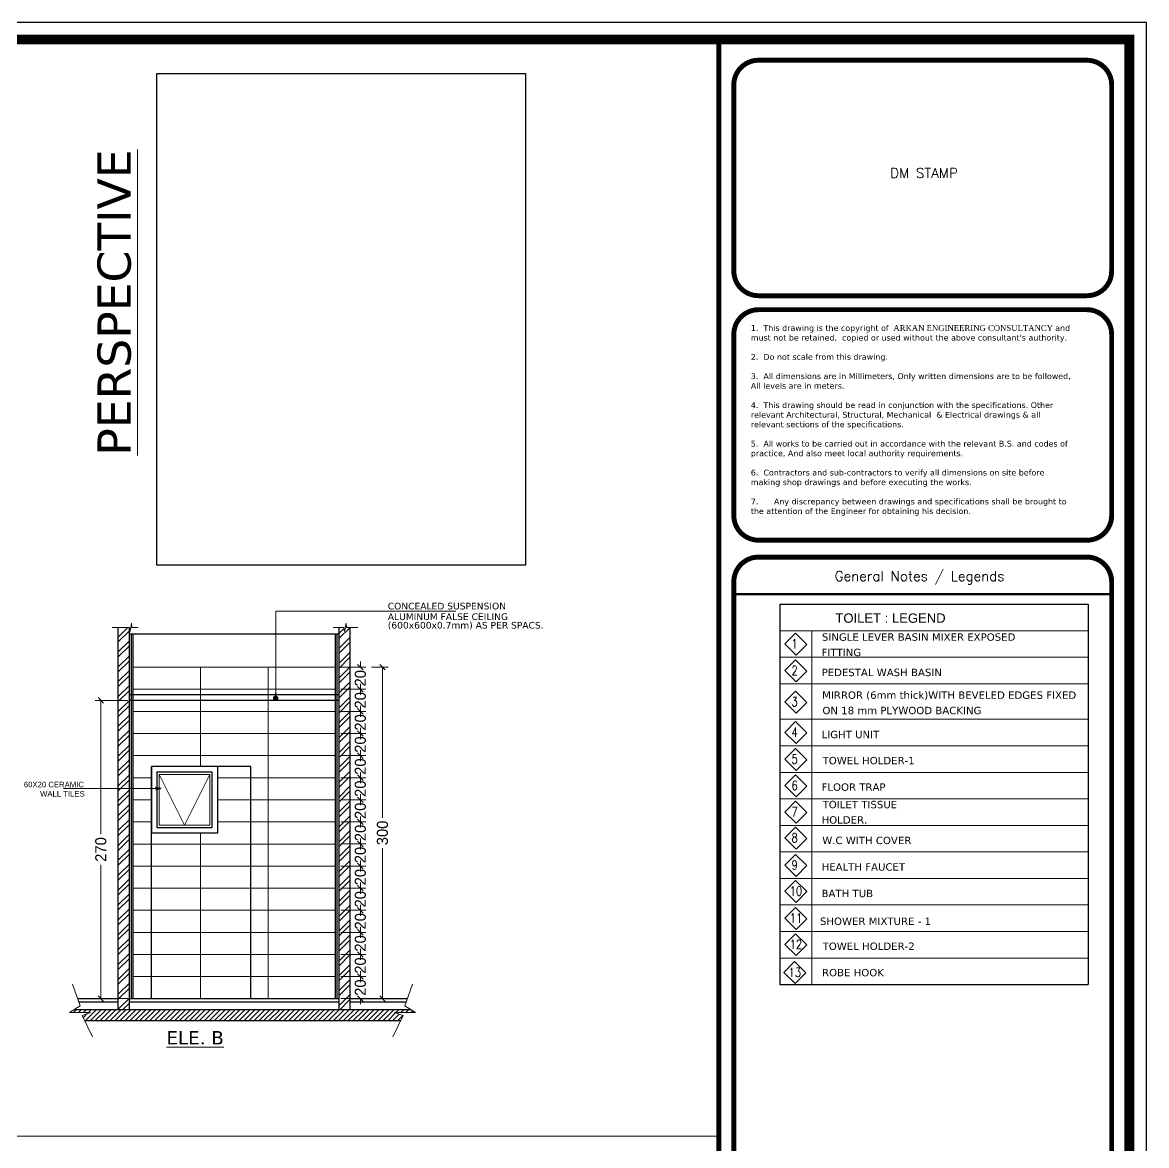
# Model space of a CAD drawing. Header units: centimetres. Extents: x 7997 to 116674, y 1017 to 13844.
# Drawn here: x 52030 to 53048, y 9756 to 10772 of the extents above; entities that cross this region are included whole.
import ezdxf
from ezdxf.enums import TextEntityAlignment as Align
from ezdxf.xclip import XClip

# ---------------------------------------------------------------- set-up
doc = ezdxf.new("R2010")
doc.units = ezdxf.units.CM
doc.header["$LTSCALE"] = 200
doc.header["$XCLIPFRAME"] = 0
doc.header["$PDMODE"] = 2
doc.linetypes.add('A-106-Typical Floor Plan$0$HIDDEN', pattern=[0.375, 0.25, -0.125])
for name, color, linetype in [('A-DIM', 10, 'Continuous'), ('A-TEXT-ROOM', 3, 'Continuous'), ('AFP-HATCH-TILES', 251, 'Continuous'), ('AFP-WALL  PLASTER', 8, 'Continuous'), ('COL', 1, 'Continuous'), ('DIM', 11, 'Continuous'), ('STEP', 7, 'Continuous'), ('WIN', 6, 'Continuous')]:
    doc.layers.add(name, color=color, linetype=linetype)
for name, color, linetype, lineweight in [('HA', 251, 'Continuous', 0), ('HAT', 8, 'Continuous', 9), ('TEXT', 6, 'Continuous', 18), ('WALL', 3, 'Continuous', 25), ('WLL', 6, 'Continuous', 30)]:
    doc.layers.add(name, color=color, linetype=linetype, lineweight=lineweight)
doc.styles.add('$0$$0$$0$sheet notes', font='verdana.ttf')
doc.styles.add('$0$$0$Roman', font='romans')
doc.styles.add('ARIAL', font='arial.ttf', dxfattribs={"width": 0.8, "height": 150})
doc.styles.add('ROMANS', font='romans.shx', dxfattribs={"width": 0.8})
doc.styles.add('sheet notes', font='verdana.ttf')
doc.styles.add('Style-Arial', font='arial.ttf')
doc.styles.add('T2', font='')
doc.styles.get('T2').set_extended_font_data('Elisia')
doc.dimstyles.new('NORMAL', dxfattribs={"dimtxt": 18, "dimasz": 5, "dimexe": 5, "dimexo": 5, "dimgap": 1, "dimtad": 0, "dimdec": 0, "dimdsep": 46, "dimtxsty": 'T2', "dimblk1": 'OBLIQUE', "dimblk2": 'OBLIQUE', "dimsah": 1, "dimcen": 0.09, "dimclrd": 4, "dimclre": 4, "dimclrt": 6, "dimadec": 0, "dimazin": 0, "dimtfac": 1, "dimtdec": 0, "dimtofl": 0, "dimtmove": 1, "dimatfit": 2, "dimldrblk": 'OPEN30', "dimfxl": 0, "dimtolj": 1, "dimtzin": 0, "dimlwd": 5, "dimlwe": 5, "dimarcsym": 0})
doc.dimstyles.new('NORMAL-1', dxfattribs={"dimtxt": 10, "dimasz": 5, "dimexe": 5, "dimexo": 5, "dimgap": 1, "dimtad": 0, "dimdec": 0, "dimdsep": 46, "dimtxsty": 'T2', "dimblk1": 'OBLIQUE', "dimblk2": 'OBLIQUE', "dimsah": 1, "dimcen": 0.09, "dimclrd": 4, "dimclre": 4, "dimclrt": 6, "dimadec": 0, "dimazin": 0, "dimtfac": 1, "dimtdec": 0, "dimtofl": 0, "dimtmove": 1, "dimatfit": 3, "dimldrblk": 'OPEN30', "dimfxl": 0, "dimtolj": 1, "dimtzin": 0, "dimlwd": 5, "dimlwe": 5, "dimarcsym": 0})
picture_1 = doc.add_image_def('image1.jpg', size_in_pixel=(2250, 3000))

# ---------------------------------------------------------------- blocks, each defined once
blk = doc.blocks.new('_OBLIQUE')
at = {"color": 0, "linetype": 'ByBlock'}
blk.add_line((-0.5, -0.5), (0.5, 0.5), dxfattribs=at)
blk = doc.blocks.new('_Open30')
at = {"color": 0, "linetype": 'ByBlock', "lineweight": -2}
for p, q in [((-1, 0.27), (0, 0)), ((0, 0), (-1, -0.27)), ((0, 0), (-1, 0))]:
    blk.add_line(p, q, dxfattribs=at)
blk = doc.blocks.new('*D346')
at = {"layer": 'Defpoints', "color": 0, "transparency": 16777216}
for p in [(52313.4, 9908.6), (52336, 9908.6), (52313.4, 9888.6, 0)]:
    blk.add_point(p, dxfattribs=at)
at = {"layer": 'DIM', "color": 4, "lineweight": 5, "transparency": 16777216}
for p, q in [((52336, 9908.6), (52336, 9913.6)), ((52318.4, 9908.6), (52341, 9908.6)), ((52318.4, 9888.6), (52341, 9888.6)), ((52336, 9888.6), (52336, 9883.6))]:
    blk.add_line(p, q, dxfattribs=at)
at = {"layer": 'DIM', "color": 4, "lineweight": 5, "transparency": 16777216, "xscale": 5, "yscale": 5, "zscale": 5}
for p, rotation in [((52336, 9908.6), 270), ((52336, 9888.6), 90)]:
    blk.add_blockref('_OBLIQUE', p, dxfattribs=dict(at, rotation=rotation))
at = {"layer": 'DIM', "color": 6, "transparency": 16777216, "insert": (52336, 9898.6), "char_height": 10, "attachment_point": 5, "rotation": 90, "style": 'T2'}
blk.add_mtext('\\A1;20', dxfattribs=at)
blk = doc.blocks.new('*D347')
at = {"layer": 'Defpoints', "color": 0, "transparency": 16777216}
for p in [(52313.4, 9928.6), (52336, 9928.6), (52313.4, 9908.6)]:
    blk.add_point(p, dxfattribs=at)
at = {"layer": 'DIM', "color": 4, "lineweight": 5, "transparency": 16777216}
for p, q in [((52336, 9928.6), (52336, 9933.6)), ((52318.4, 9928.6), (52341, 9928.6)), ((52318.4, 9908.6), (52341, 9908.6)), ((52336, 9908.6), (52336, 9903.6))]:
    blk.add_line(p, q, dxfattribs=at)
at = {"layer": 'DIM', "color": 4, "lineweight": 5, "transparency": 16777216, "xscale": 5, "yscale": 5, "zscale": 5}
for p, rotation in [((52336, 9928.6), 270), ((52336, 9908.6), 90)]:
    blk.add_blockref('_OBLIQUE', p, dxfattribs=dict(at, rotation=rotation))
at = {"layer": 'DIM', "color": 6, "transparency": 16777216, "insert": (52336, 9918.6), "char_height": 10, "attachment_point": 5, "rotation": 90, "style": 'T2'}
blk.add_mtext('\\A1;20', dxfattribs=at)
blk = doc.blocks.new('*D348')
at = {"layer": 'Defpoints', "color": 0, "transparency": 16777216}
for p in [(52313.4, 9948.6), (52336, 9948.6), (52313.4, 9928.6)]:
    blk.add_point(p, dxfattribs=at)
at = {"layer": 'DIM', "color": 4, "lineweight": 5, "transparency": 16777216}
for p, q in [((52336, 9948.6), (52336, 9953.6)), ((52318.4, 9948.6), (52341, 9948.6)), ((52318.4, 9928.6), (52341, 9928.6)), ((52336, 9928.6), (52336, 9923.6))]:
    blk.add_line(p, q, dxfattribs=at)
at = {"layer": 'DIM', "color": 4, "lineweight": 5, "transparency": 16777216, "xscale": 5, "yscale": 5, "zscale": 5}
for p, rotation in [((52336, 9948.6), 270), ((52336, 9928.6), 90)]:
    blk.add_blockref('_OBLIQUE', p, dxfattribs=dict(at, rotation=rotation))
at = {"layer": 'DIM', "color": 6, "transparency": 16777216, "insert": (52336, 9938.6), "char_height": 10, "attachment_point": 5, "rotation": 90, "style": 'T2'}
blk.add_mtext('\\A1;20', dxfattribs=at)
blk = doc.blocks.new('*D349')
at = {"layer": 'Defpoints', "color": 0, "transparency": 16777216}
for p in [(52313.4, 9968.6), (52336, 9968.6), (52313.4, 9948.6)]:
    blk.add_point(p, dxfattribs=at)
at = {"layer": 'DIM', "color": 4, "lineweight": 5, "transparency": 16777216}
for p, q in [((52336, 9968.6), (52336, 9973.6)), ((52318.4, 9968.6), (52341, 9968.6)), ((52318.4, 9948.6), (52341, 9948.6)), ((52336, 9948.6), (52336, 9943.6))]:
    blk.add_line(p, q, dxfattribs=at)
at = {"layer": 'DIM', "color": 4, "lineweight": 5, "transparency": 16777216, "xscale": 5, "yscale": 5, "zscale": 5}
for p, rotation in [((52336, 9968.6), 270), ((52336, 9948.6), 90)]:
    blk.add_blockref('_OBLIQUE', p, dxfattribs=dict(at, rotation=rotation))
at = {"layer": 'DIM', "color": 6, "transparency": 16777216, "insert": (52336, 9958.6), "char_height": 10, "attachment_point": 5, "rotation": 90, "style": 'T2'}
blk.add_mtext('\\A1;20', dxfattribs=at)
blk = doc.blocks.new('*D350')
at = {"layer": 'Defpoints', "color": 0, "transparency": 16777216}
for p in [(52313.4, 9988.6), (52336, 9988.6), (52313.4, 9968.6)]:
    blk.add_point(p, dxfattribs=at)
at = {"layer": 'DIM', "color": 4, "lineweight": 5, "transparency": 16777216}
for p, q in [((52336, 9988.6), (52336, 9993.6)), ((52318.4, 9988.6), (52341, 9988.6)), ((52318.4, 9968.6), (52341, 9968.6)), ((52336, 9968.6), (52336, 9963.6))]:
    blk.add_line(p, q, dxfattribs=at)
at = {"layer": 'DIM', "color": 4, "lineweight": 5, "transparency": 16777216, "xscale": 5, "yscale": 5, "zscale": 5}
for p, rotation in [((52336, 9988.6), 270), ((52336, 9968.6), 90)]:
    blk.add_blockref('_OBLIQUE', p, dxfattribs=dict(at, rotation=rotation))
at = {"layer": 'DIM', "color": 6, "transparency": 16777216, "insert": (52336, 9978.6), "char_height": 10, "attachment_point": 5, "rotation": 90, "style": 'T2'}
blk.add_mtext('\\A1;20', dxfattribs=at)
blk = doc.blocks.new('*D351')
at = {"layer": 'Defpoints', "color": 0, "transparency": 16777216}
for p in [(52313.4, 10008.6), (52336, 10008.6), (52313.4, 9988.6)]:
    blk.add_point(p, dxfattribs=at)
at = {"layer": 'DIM', "color": 4, "lineweight": 5, "transparency": 16777216}
for p, q in [((52336, 10008.6), (52336, 10013.6)), ((52318.4, 10008.6), (52341, 10008.6)), ((52318.4, 9988.6), (52341, 9988.6)), ((52336, 9988.6), (52336, 9983.6))]:
    blk.add_line(p, q, dxfattribs=at)
at = {"layer": 'DIM', "color": 4, "lineweight": 5, "transparency": 16777216, "xscale": 5, "yscale": 5, "zscale": 5}
for p, rotation in [((52336, 10008.6), 270), ((52336, 9988.6), 90)]:
    blk.add_blockref('_OBLIQUE', p, dxfattribs=dict(at, rotation=rotation))
at = {"layer": 'DIM', "color": 6, "transparency": 16777216, "insert": (52336, 9998.6), "char_height": 10, "attachment_point": 5, "rotation": 90, "style": 'T2'}
blk.add_mtext('\\A1;20', dxfattribs=at)
blk = doc.blocks.new('*D352')
at = {"layer": 'Defpoints', "color": 0, "transparency": 16777216}
for p in [(52313.4, 10028.6), (52336, 10028.6), (52313.4, 10008.6)]:
    blk.add_point(p, dxfattribs=at)
at = {"layer": 'DIM', "color": 4, "lineweight": 5, "transparency": 16777216}
for p, q in [((52336, 10028.6), (52336, 10033.6)), ((52318.4, 10028.6), (52341, 10028.6)), ((52318.4, 10008.6), (52341, 10008.6)), ((52336, 10008.6), (52336, 10003.6))]:
    blk.add_line(p, q, dxfattribs=at)
at = {"layer": 'DIM', "color": 4, "lineweight": 5, "transparency": 16777216, "xscale": 5, "yscale": 5, "zscale": 5}
for p, rotation in [((52336, 10028.6), 270), ((52336, 10008.6), 90)]:
    blk.add_blockref('_OBLIQUE', p, dxfattribs=dict(at, rotation=rotation))
at = {"layer": 'DIM', "color": 6, "transparency": 16777216, "insert": (52336, 10018.6), "char_height": 10, "attachment_point": 5, "rotation": 90, "style": 'T2'}
blk.add_mtext('\\A1;20', dxfattribs=at)
blk = doc.blocks.new('*D353')
at = {"layer": 'Defpoints', "color": 0, "transparency": 16777216}
for p in [(52313.4, 10048.6), (52336, 10048.6), (52313.4, 10028.6)]:
    blk.add_point(p, dxfattribs=at)
at = {"layer": 'DIM', "color": 4, "lineweight": 5, "transparency": 16777216}
for p, q in [((52336, 10048.6), (52336, 10053.6)), ((52318.4, 10048.6), (52341, 10048.6)), ((52318.4, 10028.6), (52341, 10028.6)), ((52336, 10028.6), (52336, 10023.6))]:
    blk.add_line(p, q, dxfattribs=at)
at = {"layer": 'DIM', "color": 4, "lineweight": 5, "transparency": 16777216, "xscale": 5, "yscale": 5, "zscale": 5}
for p, rotation in [((52336, 10048.6), 270), ((52336, 10028.6), 90)]:
    blk.add_blockref('_OBLIQUE', p, dxfattribs=dict(at, rotation=rotation))
at = {"layer": 'DIM', "color": 6, "transparency": 16777216, "insert": (52336, 10038.6), "char_height": 10, "attachment_point": 5, "rotation": 90, "style": 'T2'}
blk.add_mtext('\\A1;20', dxfattribs=at)
blk = doc.blocks.new('*D354')
at = {"layer": 'Defpoints', "color": 0, "transparency": 16777216}
for p in [(52313.4, 10068.6), (52336, 10068.6), (52313.4, 10048.6)]:
    blk.add_point(p, dxfattribs=at)
at = {"layer": 'DIM', "color": 4, "lineweight": 5, "transparency": 16777216}
for p, q in [((52336, 10068.6), (52336, 10073.6)), ((52318.4, 10068.6), (52341, 10068.6)), ((52318.4, 10048.6), (52341, 10048.6)), ((52336, 10048.6), (52336, 10043.6))]:
    blk.add_line(p, q, dxfattribs=at)
at = {"layer": 'DIM', "color": 4, "lineweight": 5, "transparency": 16777216, "xscale": 5, "yscale": 5, "zscale": 5}
for p, rotation in [((52336, 10068.6), 270), ((52336, 10048.6), 90)]:
    blk.add_blockref('_OBLIQUE', p, dxfattribs=dict(at, rotation=rotation))
at = {"layer": 'DIM', "color": 6, "transparency": 16777216, "insert": (52336, 10058.6), "char_height": 10, "attachment_point": 5, "rotation": 90, "style": 'T2'}
blk.add_mtext('\\A1;20', dxfattribs=at)
blk = doc.blocks.new('*D355')
at = {"layer": 'Defpoints', "color": 0, "transparency": 16777216}
for p in [(52313.4, 10088.6), (52336, 10088.6), (52313.4, 10068.6)]:
    blk.add_point(p, dxfattribs=at)
at = {"layer": 'DIM', "color": 4, "lineweight": 5, "transparency": 16777216}
for p, q in [((52336, 10088.6), (52336, 10093.6)), ((52318.4, 10088.6), (52341, 10088.6)), ((52318.4, 10068.6), (52341, 10068.6)), ((52336, 10068.6), (52336, 10063.6))]:
    blk.add_line(p, q, dxfattribs=at)
at = {"layer": 'DIM', "color": 4, "lineweight": 5, "transparency": 16777216, "xscale": 5, "yscale": 5, "zscale": 5}
for p, rotation in [((52336, 10088.6), 270), ((52336, 10068.6), 90)]:
    blk.add_blockref('_OBLIQUE', p, dxfattribs=dict(at, rotation=rotation))
at = {"layer": 'DIM', "color": 6, "transparency": 16777216, "insert": (52336, 10078.6), "char_height": 10, "attachment_point": 5, "rotation": 90, "style": 'T2'}
blk.add_mtext('\\A1;20', dxfattribs=at)
blk = doc.blocks.new('*D356')
at = {"layer": 'Defpoints', "color": 0, "transparency": 16777216}
for p in [(52313.4, 10108.6), (52336, 10108.6), (52313.4, 10088.6)]:
    blk.add_point(p, dxfattribs=at)
at = {"layer": 'DIM', "color": 4, "lineweight": 5, "transparency": 16777216}
for p, q in [((52336, 10108.6), (52336, 10113.6)), ((52318.4, 10108.6), (52341, 10108.6)), ((52318.4, 10088.6), (52341, 10088.6)), ((52336, 10088.6), (52336, 10083.6))]:
    blk.add_line(p, q, dxfattribs=at)
at = {"layer": 'DIM', "color": 4, "lineweight": 5, "transparency": 16777216, "xscale": 5, "yscale": 5, "zscale": 5}
for p, rotation in [((52336, 10108.6), 270), ((52336, 10088.6), 90)]:
    blk.add_blockref('_OBLIQUE', p, dxfattribs=dict(at, rotation=rotation))
at = {"layer": 'DIM', "color": 6, "transparency": 16777216, "insert": (52336, 10098.6), "char_height": 10, "attachment_point": 5, "rotation": 90, "style": 'T2'}
blk.add_mtext('\\A1;20', dxfattribs=at)
blk = doc.blocks.new('*D357')
at = {"layer": 'Defpoints', "color": 0, "transparency": 16777216}
for p in [(52313.4, 10128.6), (52336, 10128.6), (52313.4, 10108.6)]:
    blk.add_point(p, dxfattribs=at)
at = {"layer": 'DIM', "color": 4, "lineweight": 5, "transparency": 16777216}
for p, q in [((52336, 10128.6), (52336, 10133.6)), ((52318.4, 10128.6), (52341, 10128.6)), ((52318.4, 10108.6), (52341, 10108.6)), ((52336, 10108.6), (52336, 10103.6))]:
    blk.add_line(p, q, dxfattribs=at)
at = {"layer": 'DIM', "color": 4, "lineweight": 5, "transparency": 16777216, "xscale": 5, "yscale": 5, "zscale": 5}
for p, rotation in [((52336, 10128.6), 270), ((52336, 10108.6), 90)]:
    blk.add_blockref('_OBLIQUE', p, dxfattribs=dict(at, rotation=rotation))
at = {"layer": 'DIM', "color": 6, "transparency": 16777216, "insert": (52336, 10118.6), "char_height": 10, "attachment_point": 5, "rotation": 90, "style": 'T2'}
blk.add_mtext('\\A1;20', dxfattribs=at)
blk = doc.blocks.new('*D358')
at = {"layer": 'Defpoints', "color": 0, "transparency": 16777216}
for p in [(52313.4, 10148.6), (52336, 10148.6), (52313.4, 10128.6)]:
    blk.add_point(p, dxfattribs=at)
at = {"layer": 'DIM', "color": 4, "lineweight": 5, "transparency": 16777216}
for p, q in [((52336, 10148.6), (52336, 10153.6)), ((52318.4, 10148.6), (52341, 10148.6)), ((52318.4, 10128.6), (52341, 10128.6)), ((52336, 10128.6), (52336, 10123.6))]:
    blk.add_line(p, q, dxfattribs=at)
at = {"layer": 'DIM', "color": 4, "lineweight": 5, "transparency": 16777216, "xscale": 5, "yscale": 5, "zscale": 5}
for p, rotation in [((52336, 10148.6), 270), ((52336, 10128.6), 90)]:
    blk.add_blockref('_OBLIQUE', p, dxfattribs=dict(at, rotation=rotation))
at = {"layer": 'DIM', "color": 6, "transparency": 16777216, "insert": (52336, 10138.6), "char_height": 10, "attachment_point": 5, "rotation": 90, "style": 'T2'}
blk.add_mtext('\\A1;20', dxfattribs=at)
blk = doc.blocks.new('*D359')
at = {"layer": 'Defpoints', "color": 0, "transparency": 16777216}
for p in [(52313.4, 10168.6), (52336, 10168.6), (52313.4, 10148.6)]:
    blk.add_point(p, dxfattribs=at)
at = {"layer": 'DIM', "color": 4, "lineweight": 5, "transparency": 16777216}
for p, q in [((52336, 10168.6), (52336, 10173.6)), ((52318.4, 10168.6), (52341, 10168.6)), ((52318.4, 10148.6), (52341, 10148.6)), ((52336, 10148.6), (52336, 10143.6))]:
    blk.add_line(p, q, dxfattribs=at)
at = {"layer": 'DIM', "color": 4, "lineweight": 5, "transparency": 16777216, "xscale": 5, "yscale": 5, "zscale": 5}
for p, rotation in [((52336, 10168.6), 270), ((52336, 10148.6), 90)]:
    blk.add_blockref('_OBLIQUE', p, dxfattribs=dict(at, rotation=rotation))
at = {"layer": 'DIM', "color": 6, "transparency": 16777216, "insert": (52336, 10158.6), "char_height": 10, "attachment_point": 5, "rotation": 90, "style": 'T2'}
blk.add_mtext('\\A1;20', dxfattribs=at)
blk = doc.blocks.new('*D360')
at = {"layer": 'Defpoints', "color": 0, "transparency": 16777216}
for p in [(52313.4, 10188.6), (52336, 10188.6), (52313.4, 10168.6)]:
    blk.add_point(p, dxfattribs=at)
at = {"layer": 'DIM', "color": 4, "lineweight": 5, "transparency": 16777216}
for p, q in [((52318.4, 10188.6), (52341, 10188.6)), ((52336, 10188.6), (52336, 10193.6)), ((52318.4, 10168.6), (52341, 10168.6)), ((52336, 10168.6), (52336, 10163.6))]:
    blk.add_line(p, q, dxfattribs=at)
at = {"layer": 'DIM', "color": 4, "lineweight": 5, "transparency": 16777216, "xscale": 5, "yscale": 5, "zscale": 5}
for p, rotation in [((52336, 10188.6), 270), ((52336, 10168.6), 90)]:
    blk.add_blockref('_OBLIQUE', p, dxfattribs=dict(at, rotation=rotation))
at = {"layer": 'DIM', "color": 6, "transparency": 16777216, "insert": (52336, 10178.6), "char_height": 10, "attachment_point": 5, "rotation": 90, "style": 'T2'}
blk.add_mtext('\\A1;20', dxfattribs=at)
blk = doc.blocks.new('*D362')
at = {"layer": 'Defpoints', "color": 0, "transparency": 16777216}
for p in [(52341, 10188.6), (52341, 9888.6), (52356, 9888.6)]:
    blk.add_point(p, dxfattribs=at)
at = {"layer": 'DIM', "color": 4, "lineweight": 5, "transparency": 16777216}
for p, q in [((52346, 10188.6), (52361, 10188.6)), ((52356, 10188.6), (52356, 10052.4)), ((52356, 9888.6), (52356, 10024.7)), ((52346, 9888.6), (52361, 9888.6))]:
    blk.add_line(p, q, dxfattribs=at)
at = {"layer": 'DIM', "color": 4, "lineweight": 5, "transparency": 16777216, "xscale": 5, "yscale": 5, "zscale": 5}
for p, rotation in [((52356, 10188.6), 90), ((52356, 9888.6), 270)]:
    blk.add_blockref('_OBLIQUE', p, dxfattribs=dict(at, rotation=rotation))
at = {"layer": 'DIM', "color": 6, "transparency": 16777216, "insert": (52356, 10038.6), "char_height": 10, "attachment_point": 5, "rotation": 90, "style": 'T2'}
blk.add_mtext('\\A1;300', dxfattribs=at)
blk = doc.blocks.new('*D363')
at = {"layer": 'Defpoints', "color": 0, "transparency": 16777216}
for p in [(52101.1, 10158.6), (52130.4, 10158.6), (52130.4, 9888.6, 0)]:
    blk.add_point(p, dxfattribs=at)
at = {"layer": 'DIM', "color": 4, "lineweight": 5, "transparency": 16777216}
for p, q in [((52125.4, 10158.6), (52096.1, 10158.6)), ((52101.1, 10158.6), (52101.1, 10037.4)), ((52101.1, 9888.6), (52101.1, 10009.7)), ((52125.4, 9888.6), (52096.1, 9888.6))]:
    blk.add_line(p, q, dxfattribs=at)
at = {"layer": 'DIM', "color": 4, "lineweight": 5, "transparency": 16777216, "xscale": 5, "yscale": 5, "zscale": 5}
for p, rotation in [((52101.1, 10158.6), 90), ((52101.1, 9888.6), 270)]:
    blk.add_blockref('_OBLIQUE', p, dxfattribs=dict(at, rotation=rotation))
at = {"layer": 'DIM', "color": 6, "transparency": 16777216, "insert": (52101.1, 10023.6), "char_height": 10, "attachment_point": 5, "rotation": 90, "style": 'T2'}
blk.add_mtext('\\A1;270', dxfattribs=at)
blk = doc.blocks.new('DOT')
at = {"color": 0, "linetype": 'ByBlock'}
blk.add_line((-0.5, 0), (-1, 0), dxfattribs=at)
at = {"color": 0, "linetype": 'ByBlock', "const_width": 0.5}
blk.add_lwpolyline([(-0.25, 0, 1), (0.25, 0, 1)], format="xyb", close=True, dxfattribs=at)
blk = doc.blocks.new('08-TITLE SHEET-selattin', base_point=(45714.8, -203081.4))
at = {"color": 0}
blk.add_lwpolyline([(51244.8, -203081.4), (45714.8, -203081.4), (45714.8, -206921.4), (51244.8, -206921.4)], close=True, dxfattribs=at)
at = {"color": 0, "linetype": 'ByBlock', "const_width": 17}
blk.add_lwpolyline([(45744.3, -206891.9), (51215.3, -206891.9), (51215.3, -203110.8), (45744.3, -203110.8)], close=True, dxfattribs=at)
at = {"color": 0, "linetype": 'ByBlock'}
for points, const_width in [([(50507.6, -203110.8), (50507.6, -206891.9)], 8.52), ([(50533.3, -204066.9), (51184.7, -204066.9)], 4.26)]:
    blk.add_lwpolyline(points, dxfattribs=dict(at, const_width=const_width))
at = {"color": 0, "linetype": 'ByBlock', "const_width": 8.52}
for points in [[(50575.9, -203552.4), (51142.1, -203552.4, 0.414214), (51184.7, -203509.8), (51184.7, -203189.1, 0.414214), (51142.1, -203146.5), (50575.9, -203146.5, 0.414214), (50533.3, -203189.1), (50533.3, -203509.8, 0.414214)], [(50575.9, -203973.9), (51142.1, -203973.9, 0.414214), (51184.7, -203931.3), (51184.7, -203619.1, 0.414214), (51142.1, -203576.5), (50575.9, -203576.5, 0.414214), (50533.3, -203619.1), (50533.3, -203931.3, 0.414214)], [(50575.9, -205460.8), (51142.1, -205460.8, 0.414214), (51184.7, -205418.3), (51184.7, -204045.6, 0.414214), (51142.1, -204003), (50575.9, -204003, 0.414214), (50533.3, -204045.6), (50533.3, -205418.3, 0.414214)]]:
    blk.add_lwpolyline(points, format="xyb", close=True, dxfattribs=at)
at = {"layer": 'HA', "ltscale": 1.2}
blk.add_lwpolyline([(45714.8, -203081.4), (51244.8, -203081.4), (51244.8, -206921.4), (45714.8, -206921.4)], close=True, dxfattribs=at)
at = {"color": 0, "style": '$0$$0$Roman'}
for s, height, p in [('DM STAMP', 17.04, (50861.2, -203340.9)), ('General Notes / Legends', 17.037, (50853.6, -204035.8))]:
    blk.add_text(s, height=height, dxfattribs=at).set_placement(p, align=Align.MIDDLE_CENTER)
at = {"color": 0, "insert": (50562.6, -203603.1), "char_height": 9.9665, "width": 558.315, "attachment_point": 1, "style": '$0$$0$$0$sheet notes'}
blk.add_mtext("1.  This drawing is the copyright of {\\fTimes New Roman|b0|i0|c238|p26; \\fTimes New Roman|b0|i0|c0|p26;ARKAN ENGINEERING CONSULTANCY }and must not be retained,  copied or used without the above consultant's authority.\\P\\P2.  Do not scale from this drawing.\\P\\P3.  All dimensions are in Millimeters, Only written dimensions are to be followed, All levels are in meters.\\P\\P4.  This drawing should be read in conjunction with the specifications. Other relevant Architectural, Structural, Mechanical  & Electrical drawings & all relevant sections of the specifications.\\P\\P5.  All works to be carried out in accordance with the relevant B.S. and codes of practice, And also meet local authority requirements.\\P\\P6.  Contractors and sub-contractors to verify all dimensions on site before making shop drawings and before executing the works.\\P\\P7.^IAny discrepancy between drawings and specifications shall be brought to the attention of the Engineer for obtaining his decision.", dxfattribs=at)
blk = doc.blocks.new('03-FIRST FLOOR PLAN-selattin', base_point=(31015.7, 25621.5))
at = {"layer": 'WALL', "color": 8, "linetype": 'A-106-Typical Floor Plan$0$HIDDEN', "ltscale": 0.3}
blk.add_lwpolyline([(30885.7, 25621.5), (30535.7, 25621.5), (30535.7, 25511.5), (29945.7, 25511.5)], dxfattribs=at)

msp = doc.modelspace()

# ---------------------------------------------------------------- hatches: boundary and pattern name
at = {"layer": 'HAT'}
h = msp.add_hatch(dxfattribs=at)
h.set_pattern_fill('ANSI32', color=8)
h.set_pattern_definition([(45, (20173.548, -6600.184), (-6.735192, 6.735192), []), (45, (20178.039, -6600.184), (-6.735192, 6.735192), [])])
h.paths.add_polyline_path([(52126.8855, 10224.4985), (52126.868, 10224.5926), (52116.8855, 10224.5926), (52116.8855, 9878.5702), (52126.8855, 9878.5702)])
h = msp.add_hatch(dxfattribs=at)
h.set_pattern_fill('ANSI32', color=8)
h.set_pattern_definition([(45, (20208.548, -6600.184), (-6.735192, 6.735192), []), (45, (20213.039, -6600.184), (-6.735192, 6.735192), [])])
h.paths.add_polyline_path([(52316.8855, 9878.5702), (52326.8855, 9878.5702), (52326.8855, 10224.6253), (52322.4401, 10224.6253), (52321.7367, 10221.0315), (52321.0737, 10224.5926), (52316.8855, 10224.5926)])
h = msp.add_hatch(dxfattribs=at)
h.set_pattern_fill('ANSI31', color=8)
h.set_pattern_definition([(45, (20158.5484, -6600.1844), (-2.24506403, 2.24506403), [])])
h.paths.add_polyline_path([(52372.3936, 9868.5702), (52374.7228, 9873.3562), (52366.9654, 9876.0913), (52385.9483, 9876.0913), (52382.0007, 9878.5702), (52076.7704, 9878.5702), (52072.8227, 9876.0913), (52091.8057, 9876.0913), (52084.0482, 9873.3562), (52086.3775, 9868.5702)])

# ---------------------------------------------------------------- linework, layer by layer
at = {"linetype": 'Continuous'}
msp.add_lwpolyline([(50144.267, 8756.0841), (53047.517, 8756.0841), (53047.517, 10772.0841), (50144.267, 10772.0841)], close=True, dxfattribs=at)
at = {"layer": 'A-TEXT-ROOM', "color": 2, "linetype": 'ByBlock', "ltscale": 100}
for p, q in [((52720.179, 10209.6102), (52729.898, 10219.3292)), ((52729.898, 10219.3292), (52740.0401, 10209.1872)), ((52730.3211, 10199.4682), (52720.179, 10209.6102)), ((52740.0401, 10209.1872), (52730.3211, 10199.4682)), ((52720.179, 10185.4934), (52729.898, 10195.2124)), ((52729.898, 10195.2124), (52740.0401, 10185.0704)), ((52730.3211, 10175.3514), (52720.179, 10185.4934)), ((52740.0401, 10185.0704), (52730.3211, 10175.3514)), ((52720.179, 10157.2084), (52729.898, 10166.9274)), ((52729.898, 10166.9274), (52740.0401, 10156.7854)), ((52730.3211, 10147.0664), (52720.179, 10157.2084)), ((52740.0401, 10156.7854), (52730.3211, 10147.0664)), ((52720.179, 10129.6128), (52729.898, 10139.3318)), ((52729.898, 10139.3318), (52740.0401, 10129.1898)), ((52730.3211, 10119.4708), (52720.179, 10129.6128)), ((52740.0401, 10129.1898), (52730.3211, 10119.4708)), ((52720.179, 10105.2928), (52729.898, 10115.0118)), ((52729.898, 10115.0118), (52740.0401, 10104.8698)), ((52730.3211, 10095.1508), (52720.179, 10105.2928)), ((52740.0401, 10104.8698), (52730.3211, 10095.1508)), ((52720.179, 10081.4293), (52729.898, 10091.1483)), ((52729.898, 10091.1483), (52740.0401, 10081.0063)), ((52730.3211, 10071.2873), (52720.179, 10081.4293)), ((52740.0401, 10081.0063), (52730.3211, 10071.2873)), ((52720.179, 10057.5264), (52729.898, 10067.2454)), ((52729.898, 10067.2454), (52740.0401, 10057.1034)), ((52730.3211, 10047.3844), (52720.179, 10057.5264)), ((52740.0401, 10057.1034), (52730.3211, 10047.3844)), ((52720.179, 10034.0775), (52729.898, 10043.7965)), ((52729.898, 10043.7965), (52740.0401, 10033.6545)), ((52730.3211, 10023.9355), (52720.179, 10034.0775)), ((52740.0401, 10033.6545), (52730.3211, 10023.9355)), ((52720.179, 10009.4527), (52729.898, 10019.1717)), ((52729.898, 10019.1717), (52740.0401, 10009.0297)), ((52730.3211, 9999.3107), (52720.179, 10009.4527)), ((52740.0401, 10009.0297), (52730.3211, 9999.3107)), ((52720.179, 9985.9131), (52729.898, 9995.6321)), ((52729.898, 9995.6321), (52740.0401, 9985.4901)), ((52730.3211, 9975.7711), (52720.179, 9985.9131)), ((52740.0401, 9985.4901), (52730.3211, 9975.7711)), ((52720.179, 9961.3743), (52729.898, 9971.0933)), ((52729.898, 9971.0933), (52740.0401, 9960.9512)), ((52730.3211, 9951.2322), (52720.179, 9961.3743)), ((52740.0401, 9960.9512), (52730.3211, 9951.2322)), ((52720.179, 9937.6724), (52729.898, 9947.3914)), ((52729.898, 9947.3914), (52740.0401, 9937.2494)), ((52730.3211, 9927.5304), (52720.179, 9937.6724)), ((52740.0401, 9937.2494), (52730.3211, 9927.5304)), ((52719.2361, 9912.3766), (52728.9551, 9922.0956)), ((52728.9551, 9922.0956), (52739.0971, 9911.9536)), ((52729.3781, 9902.2346), (52719.2361, 9912.3766)), ((52739.0971, 9911.9536), (52729.3781, 9902.2346))]:
    msp.add_line(p, q, dxfattribs=at)
at = {"layer": 'AFP-HATCH-TILES', "color": 251}
for p, q in [((52130.3855, 9888.5702, 0), (52130.3855, 10218.5702)), ((52313.3855, 9888.5702, 0), (52313.3855, 10218.5702))]:
    msp.add_line(p, q, dxfattribs=at)
at = {"layer": 'AFP-WALL  PLASTER'}
for p, q in [((52128.8855, 9888.5702, 0), (52128.8855, 10218.5702, 0)), ((52314.8855, 9888.5702, 0), (52314.8855, 10218.5702, 0))]:
    msp.add_line(p, q, dxfattribs=at)
at = {"layer": 'COL'}
for p, q in [((52382.0007, 9878.5702), (52076.7704, 9878.5702)), ((52372.3936, 9868.5702), (52086.3775, 9868.5702))]:
    msp.add_line(p, q, dxfattribs=at)
at = {"layer": 'HAT'}
for p, q in [((52130.3855, 10188.5702), (52313.3855, 10188.5702)), ((52191.3855, 10098.5702), (52191.3855, 10188.5702)), ((52252.3855, 9888.5702), (52252.3855, 10188.5702)), ((52130.3855, 10168.5702), (52313.3855, 10168.5702)), ((52130.3855, 10148.5702), (52313.3855, 10148.5702)), ((52130.3855, 10128.5702), (52313.3855, 10128.5702)), ((52130.3855, 10108.5702), (52313.3855, 10108.5702)), ((52130.3855, 10088.5702), (52146.8855, 10088.5702)), ((52206.8855, 10088.5702), (52313.3855, 10088.5702)), ((52130.3855, 10068.5702), (52146.8855, 10068.5702)), ((52206.8855, 10068.5702), (52313.3855, 10068.5702)), ((52130.3855, 10048.5702), (52146.8855, 10048.5702)), ((52206.8855, 10048.5702), (52313.3855, 10048.5702)), ((52191.3855, 9888.5702), (52191.3855, 10038.5702)), ((52130.3855, 10028.5702), (52313.3855, 10028.5702)), ((52130.3855, 10008.5702), (52313.3855, 10008.5702)), ((52130.3855, 9988.5702), (52313.3855, 9988.5702)), ((52130.3855, 9968.5702), (52313.3855, 9968.5702)), ((52130.3855, 9948.5702), (52313.3855, 9948.5702)), ((52130.3855, 9928.5702), (52313.3855, 9928.5702)), ((52130.3855, 9908.5702), (52313.3855, 9908.5702)), ((52660.4906, 9764.0841), (50144.267, 9764.0841))]:
    msp.add_line(p, q, dxfattribs=at)
for points in [[(52134.9431, 10224.6253), (52129.1819, 10224.6253), (52128.9819, 10228.4436), (52127.5311, 10221.0315), (52126.868, 10224.5926), (52111.2912, 10224.5926)], [(52333.7197, 10224.6253), (52323.3876, 10224.6253), (52323.1875, 10228.4436), (52321.7367, 10221.0315), (52321.0737, 10224.5926), (52311.2912, 10224.5926)], [(52153.8855, 10091.5702), (52176.8855, 10045.5702), (52199.8855, 10091.5702)], [(52075.5091, 9901.6715), (52082.4055, 9882.1087), (52072.8227, 9876.0913), (52091.8057, 9876.0913), (52084.0482, 9873.3562), (52093.4845, 9853.9672)], [(52383.2619, 9901.6715), (52376.3656, 9882.1087), (52385.9483, 9876.0913), (52366.9654, 9876.0913), (52374.7228, 9873.3562), (52365.2865, 9853.9672)]]:
    msp.add_lwpolyline(points, dxfattribs=at)
msp.add_lwpolyline([(52199.8855, 10091.5702), (52153.8855, 10091.5702), (52153.8855, 10045.5702), (52199.8855, 10045.5702)], close=True, dxfattribs=at)
at = {"layer": 'STEP'}
for p, q in [((52715.7865, 10245.563), (52715.7865, 9901.3616)), ((52715.7865, 10245.563), (52994.7181, 10245.563)), ((52994.7181, 10245.563), (52994.7181, 9901.3616)), ((52316.8855, 10218.5702), (52126.8855, 10218.5702)), ((52316.8855, 10163.5702), (52126.8855, 10163.5702)), ((52316.8855, 10158.5702), (52126.8855, 10158.5702)), ((52715.7865, 9901.3616), (52994.7181, 9901.3616)), ((52116.8855, 9888.5702), (52080.1276, 9888.5702)), ((52116.8855, 9885.5702), (52081.1852, 9885.5702)), ((52316.8855, 9888.5702), (52126.8855, 9888.5702)), ((52316.8855, 9885.5702), (52126.8855, 9885.5702)), ((52378.6434, 9888.5702), (52326.8855, 9888.5702)), ((52377.5858, 9885.5702), (52326.8855, 9885.5702))]:
    msp.add_line(p, q, dxfattribs=at)
at = {"layer": 'STEP', "linetype": 'Continuous', "lineweight": 0}
for p, q in [((52715.7865, 10221.5558), (52994.7181, 10221.5558)), ((52744.7111, 10221.5558), (52744.7111, 9901.3616)), ((52715.7865, 10197.5487), (52994.7181, 10197.5487)), ((52715.7865, 10173.5416), (52994.7181, 10173.5416)), ((52715.7865, 10141.4328), (52994.7181, 10141.4328)), ((52715.7865, 10117.4257), (52994.7181, 10117.4257)), ((52715.7865, 10093.4186), (52994.7181, 10093.4186)), ((52715.7865, 10069.4114), (52994.7181, 10069.4114)), ((52715.7865, 10045.4043), (52994.7181, 10045.4043)), ((52715.7865, 10021.3972), (52994.7181, 10021.3972)), ((52715.7865, 9997.3901), (52994.7181, 9997.3901)), ((52715.7865, 9973.383), (52994.7181, 9973.383)), ((52715.7865, 9949.3758), (52994.7181, 9949.3758)), ((52715.7865, 9925.3687), (52994.7181, 9925.3687))]:
    msp.add_line(p, q, dxfattribs=at)
at = {"layer": 'WALL'}
for p, q in [((52116.8855, 9878.5702), (52116.8855, 10224.5926)), ((52126.8855, 9878.5702), (52126.8855, 10224.6253)), ((52316.8855, 9878.5702), (52316.8855, 10224.5926)), ((52326.8855, 9878.5702), (52326.8855, 10224.6253)), ((52146.8855, 9888.5702), (52146.8855, 10098.5702)), ((52236.8855, 10098.5702), (52146.8855, 10098.5702)), ((52236.8855, 9888.5702), (52236.8855, 10098.5702))]:
    msp.add_line(p, q, dxfattribs=at)
at = {"layer": 'WIN'}
for points in [[(52206.8855, 10098.5702), (52146.8855, 10098.5702), (52146.8855, 10038.5702), (52206.8855, 10038.5702)], [(52201.8855, 10093.5702), (52151.8855, 10093.5702), (52151.8855, 10043.5702), (52201.8855, 10043.5702)]]:
    msp.add_lwpolyline(points, close=True, dxfattribs=at)

# ---------------------------------------------------------------- block references
at = {"layer": 'DIM', "color": 0, "linetype": 'Continuous', "xscale": 0.5250000000000014, "yscale": 0.5250000000000014, "zscale": 0.5250000000000014}
msp.add_blockref('08-TITLE SHEET-selattin', (50144.267, 10772.0841), dxfattribs=at)

# ---------------------------------------------------------------- texts
at = {"layer": 'TEXT', "style": 'sheet notes'}
msp.add_text('%%UPERSPECTIVE', height=30.06848, rotation=90, dxfattribs=at).set_placement((52128.1152, 10380.0493))
at = {"layer": 'TEXT'}
for s, height, style, p in [('CONCEALED SUSPENSION', 6.013696, 'sheet notes', (52360.8053, 10240.878)), ('ALUMINUM FALSE CEILING', 6.013696, 'sheet notes', (52360.8053, 10231.2591)), ('(600x600x0.7mm) AS PER SPACS.', 6.013696, 'sheet notes', (52360.8053, 10223.5626)), ('SINGLE LEVER BASIN MIXER EXPOSED', 6.691881, 'sheet notes', (52753.7097, 10212.5344)), ('FITTING', 6.69188, 'sheet notes', (52753.3915, 10198.6106)), ('PEDESTAL WASH BASIN', 6.691881, 'sheet notes', (52753.3915, 10180.5129)), ('MIRROR (6mm thick)WITH BEVELED EDGES FIXED', 6.691881, 'sheet notes', (52753.8846, 10159.9774)), ('ON 18 mm PLYWOOD BACKING', 6.691881, 'sheet notes', (52754.2029, 10146.0536)), ('LIGHT UNIT', 6.69188, 'sheet notes', (52753.3915, 10124.3194)), ('TOWEL HOLDER-1', 6.691881, 'sheet notes', (52754.3462, 10100.7418)), ('60X20 CERAMIC', 5, 'Style-Arial', (52031.466, 10079.9083)), ('FLOOR TRAP', 6.69188, 'sheet notes', (52753.3915, 10076.7347)), (' WALL TILES', 5, 'Style-Arial', (52044.1724, 10071.4897)), ('TOILET TISSUE', 6.691881, 'sheet notes', (52754.3462, 10060.94)), ('HOLDER.', 6.69188, 'sheet notes', (52753.3915, 10047.0162)), ('W.C WITH COVER', 6.691881, 'sheet notes', (52754.028, 10028.4793)), ('HEALTH FAUCET', 6.691881, 'sheet notes', (52753.3915, 10004.4722)), ('BATH TUB', 6.69188, 'sheet notes', (52753.3915, 9980.4651)), ('SHOWER MIXTURE - 1', 6.691881, 'sheet notes', (52751.9578, 9955.3429)), ('TOWEL HOLDER-2', 6.691881, 'sheet notes', (52754.3462, 9932.6919)), ('ROBE HOOK', 6.69188, 'sheet notes', (52753.8269, 9908.8477)), ('%%UELE. B', 12.02739, 'sheet notes', (52160.5413, 9847.1816))]:
    msp.add_text(s, height=height, dxfattribs=dict(at, style=style)).set_placement(p)
at = {"layer": 'TEXT', "linetype": 'Continuous', "lineweight": 0, "style": 'ARIAL'}
msp.add_text('TOILET : LEGEND', height=8.45459, dxfattribs=at).set_placement((52765.9311, 10228.7932))
at = {"layer": 'TEXT', "linetype": 'ByBlock', "style": 'ROMANS', "width": 0.8}
for s, height, p in [('1', 8.3543, (52726.14, 10205.5566)), ('2', 8.3543, (52726.14, 10181.4398)), ('3', 8.3543, (52726.14, 10153.1549)), ('4', 8.3543, (52726.14, 10125.5593)), ('5', 8.3543, (52726.14, 10101.2392)), ('6', 8.3543, (52726.14, 10077.3758)), ('7', 8.3543, (52726.14, 10053.4728)), ('8', 8.3543, (52726.14, 10030.024)), ('9', 8.3543, (52726.14, 10005.3991)), ('10', 8.35428, (52724.4343, 9981.8014)), ('11', 8.35428, (52724.4343, 9957.2625)), ('12', 8.35428, (52724.4343, 9933.5607)), ('13', 8.35428, (52723.4914, 9908.2648))]:
    msp.add_text(s, height=height, dxfattribs=at).set_placement(p)

# ---------------------------------------------------------------- dimensions: what is measured, and where the dimension line sits
at = {"layer": 'DIM'}
for base, p1, p2, picture, middle in [((52336.0286, 10188.5702), (52313.3855, 10168.5702), (52313.3855, 10188.5702), '*D360', (52336.0286, 10178.5702)), ((52356.0094, 9888.5702), (52341.0286, 10188.5702), (52341.0286, 9888.5702), '*D362', (52356.0094, 10038.5702)), ((52336.0286, 10168.5702), (52313.3855, 10148.5702), (52313.3855, 10168.5702), '*D359', (52336.0286, 10158.5702)), ((52101.0594, 10158.5702), (52130.3855, 9888.5702, 0), (52130.3855, 10158.5702), '*D363', (52101.0594, 10023.5702)), ((52336.0286, 10148.5702), (52313.3855, 10128.5702), (52313.3855, 10148.5702), '*D358', (52336.0286, 10138.5702)), ((52336.0286, 10128.5702), (52313.3855, 10108.5702), (52313.3855, 10128.5702), '*D357', (52336.0286, 10118.5702)), ((52336.0286, 10108.5702), (52313.3855, 10088.5702), (52313.3855, 10108.5702), '*D356', (52336.0286, 10098.5702)), ((52336.0286, 10088.5702), (52313.3855, 10068.5702), (52313.3855, 10088.5702), '*D355', (52336.0286, 10078.5702)), ((52336.0286, 10068.5702), (52313.3855, 10048.5702), (52313.3855, 10068.5702), '*D354', (52336.0286, 10058.5702)), ((52336.0286, 10048.5702), (52313.3855, 10028.5702), (52313.3855, 10048.5702), '*D353', (52336.0286, 10038.5702)), ((52336.0286, 10028.5702), (52313.3855, 10008.5702), (52313.3855, 10028.5702), '*D352', (52336.0286, 10018.5702)), ((52336.0286, 10008.5702), (52313.3855, 9988.5702), (52313.3855, 10008.5702), '*D351', (52336.0286, 9998.5702)), ((52336.0286, 9988.5702), (52313.3855, 9968.5702), (52313.3855, 9988.5702), '*D350', (52336.0286, 9978.5702)), ((52336.0286, 9968.5702), (52313.3855, 9948.5702), (52313.3855, 9968.5702), '*D349', (52336.0286, 9958.5702)), ((52336.0286, 9948.5702), (52313.3855, 9928.5702), (52313.3855, 9948.5702), '*D348', (52336.0286, 9938.5702)), ((52336.0286, 9928.5702), (52313.3855, 9908.5702), (52313.3855, 9928.5702), '*D347', (52336.0286, 9918.5702)), ((52336.0286, 9908.5702), (52313.3855, 9888.5702, 0), (52313.3855, 9908.5702), '*D346', (52336.0286, 9898.5702))]:
    dim = msp.add_linear_dim(base=base, p1=p1, p2=p2, angle=90, dimstyle='NORMAL-1', dxfattribs=at)
    dim.commit()
    dim.dimension.update_dxf_attribs({"geometry": picture, "text_midpoint": middle})

# ---------------------------------------------------------------- pictures from other files: only their frames are drawn
at = {"layer": 'WLL', "color": 1}
image = msp.add_image(picture_1, insert=(52151.6715, 10281.0692), size_in_units=(333.6722, 444.8962), dxfattribs=at)
image.dxf.flags = 7

# ---------------------------------------------------------------- leaders
at = {"layer": 'A-DIM'}
msp.add_leader([(52155.4331, 10078.7879), (52067.2824, 10078.7879)], dimstyle='NORMAL-1', override={"dimgap": 1, "dimtad": 0}, dxfattribs=at)
at = {"layer": 'DIM'}
msp.add_leader([(52259.3267, 10160.4631), (52259.3267, 10239.2238), (52422.4359, 10239.2238)], dimstyle='NORMAL', override={"dimldrblk": 'Dot', "dimfxl": 6, "dimfxlon": 1}, dxfattribs=at)

# ---------------------------------------------------------------- next in the draw order: block references
at = {"layer": 'DIM', "linetype": 'Continuous'}
ref = msp.add_blockref('03-FIRST FLOOR PLAN-selattin', (52646.6268, 9777.2988, 0.0001), dxfattribs=at)
XClip(ref).set_block_clipping_path([(30159.7358790256, 25176.9186281791), (29970.006149371, 25176.9186281791), (29920.006149371, 25226.9186281791), (29920.006149371, 25487.742048234), (29970.006149371, 25537.742048234), (30159.7358790256, 25537.742048234), (30209.7358790256, 25487.742048234), (30209.7358790256, 25226.9186281791)])

doc.saveas('drawing.dxf')
